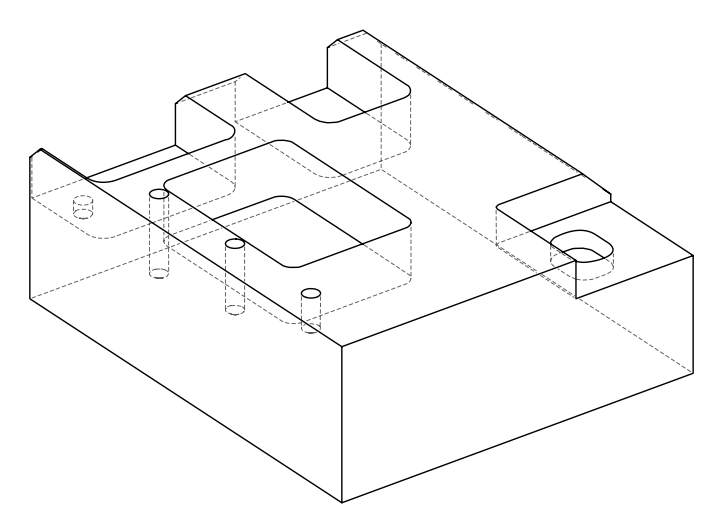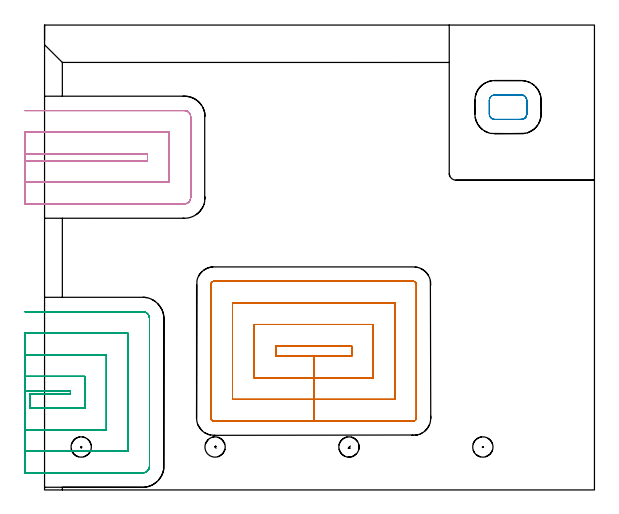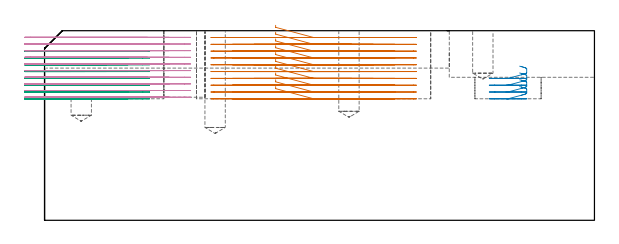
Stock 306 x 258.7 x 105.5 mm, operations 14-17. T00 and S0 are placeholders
(PLAN: 17 operations, 4 tool changes, 144.7 min)
(1 SPOT_DRILL | STEP1POCKET | NXT0321_9005460120000 | 0.04 min | 4176 mm3)
(2 SPOT_DRILL_1 | STEP1POCKET_1 | NXT0321_9005460120000 | 0.03 min | 1 mm3)
(3 SPOT_DRILL_2 | STEP1POCKET_2 | NXT0321_9005460120000 | 0.03 min | 1 mm3)
(4 SPOT_DRILL_3 | STEP1POCKET_3 | NXT0321_9005460120000 | 0.03 min | 1 mm3)
(5 DRILL_BLIND_HOLE_INTO_CENTER | STEP1POCKET | UGT0301_508 | 0.07 min | 1108 mm3)
(6 DRILL_BLIND_HOLE_INTO_CENTER_1 | STEP1POCKET_1 | UGT0301_508 | 0.24 min | 5493 mm3)
(7 DRILL_BLIND_HOLE_INTO_CENTER_2 | STEP1POCKET_2 | UGT0301_508 | 0.2 min | 4595 mm3)
(8 DRILL_BLIND_HOLE_INTO_CENTER_3 | STEP1POCKET_3 | UGT0301_508 | 0.12 min | 2474 mm3)
(9 AREA_MILL | FG_CHAMFER_SURFACE | UGT0205_001 | 0.25 min | 359 mm3)
(10 AREA_MILL_1 | FG_CHAMFER_SURFACE_1 | UGT0205_001 | 1.62 min | 2729 mm3)
(11 AREA_MILL_2 | FG_CHAMFER_SURFACE_2 | UGT0205_001 | 14.53 min | 50438 mm3)
(12 AREA_MILL_3 | FG_CHAMFER_SURFACE_3 | UGT0205_001 | 0.98 min | 1372 mm3)
(13 MILL_CORNER_NOTCH_RECTANGULAR | CORNER_NOTCH_RECTANGULAR | NXT0201_008 | Follow Part, ap 1.5, ae 75% | 70.21 min | 178819 mm3)
(14 MILL_RECTANGULAR_POCKET | POCKET_RECTANGULAR_STRAIGHT | NXT0201_012 | Follow Part, ap 4, ae 75% | 20.98 min | 459766 mm3)
(15 MILL_RECTANGULAR_POCKET_1 | POCKET_RECTANGULAR_STRAIGHT_1 | NXT0201_012 | Follow Part, ap 4, ae 75% | 0.95 min | 11816 mm3)
(16 MILL_SLOT | SLOT_PARTIAL_RECTANGULAR | NXT0201_012 | Follow Part, ap 4, ae 75% | 20.51 min | 258952 mm3)
(17 MILL_SLOT_1 | SLOT_PARTIAL_RECTANGULAR_1 | NXT0201_012 | Follow Part, ap 4, ae 75% | 13.88 min | 221724 mm3)
(TOOL NXT0321_9005460120000 | NC Spot Drill, 142deg, 12mm, Carbide, Uncoated | D12 PA142 FL30 Z2)
(TOOL UGT0301_508 | Carbide Drill 11.3 mm | D11.3 PA118 FL94 Z2)
(TOOL UGT0205_001 | Chamfer Mill 20 x 3 x 45 deg. | D20 FL50 Z2)
(TOOL NXT0201_008 | ENDMILL 6mm [2P460-0600-NA 1630] | D6 FL26 Z6)
(TOOL NXT0201_012 | ENDMILL 16mm [2P460-1600-NA 1630] | D16 FL38 Z6)
(OP 14 MILL_RECTANGULAR_POCKET)
G17 G21 G94 G90
T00 M6
G54
G17 G0 G90 X128.6 Y78.591 S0 M3
G43 Z115.5 H1
Z108.5
G94 G1 Y74.4 Z107.377 F250.
X149.75 Z101.71
X170.9 F500.
Y80.1
X128.6
Y74.4
X149.75
Y62.4
X182.9
Y92.1
X116.6
Y62.4
X149.75
Y50.4
X194.9
Y104.1
X104.6
Y50.4
X149.75
Y38.4
X205.3
G3 X206.9 Y40. R1.6
G1 Y114.5
G3 X205.3 Y116.1 R1.6
G1 X94.2
G3 X92.6 Y114.5 R1.6
G1 Y40.
G3 X94.2 Y38.4 R1.6
G1 X149.75
X150.75
G0 X128.6 Y78.591 Z104.71
G1 Y74.4 Z103.587 F250.
X149.75 Z97.92
X170.9 F500.
Y80.1
X128.6
Y74.4
X149.75
Y62.4
X182.9
Y92.1
X116.6
Y62.4
X149.75
Y50.4
X194.9
Y104.1
X104.6
Y50.4
X149.75
Y38.4
X205.3
G3 X206.9 Y40. R1.6
G1 Y114.5
G3 X205.3 Y116.1 R1.6
G1 X94.2
G3 X92.6 Y114.5 R1.6
G1 Y40.
G3 X94.2 Y38.4 R1.6
G1 X149.75
X150.75
G0 X128.6 Y78.591 Z100.92
G1 Y74.4 Z99.797 F250.
X149.75 Z94.13
X170.9 F500.
Y80.1
X128.6
Y74.4
X149.75
Y62.4
X182.9
Y92.1
X116.6
Y62.4
X149.75
Y50.4
X194.9
Y104.1
X104.6
Y50.4
X149.75
Y38.4
X205.3
G3 X206.9 Y40. R1.6
G1 Y114.5
G3 X205.3 Y116.1 R1.6
G1 X94.2
G3 X92.6 Y114.5 R1.6
G1 Y40.
G3 X94.2 Y38.4 R1.6
G1 X149.75
X150.75
G0 X128.6 Y78.591 Z97.13
G1 Y74.4 Z96.007 F250.
X149.75 Z90.34
X170.9 F500.
Y80.1
X128.6
Y74.4
X149.75
Y62.4
X182.9
Y92.1
X116.6
Y62.4
X149.75
Y50.4
X194.9
Y104.1
X104.6
Y50.4
X149.75
Y38.4
X205.3
G3 X206.9 Y40. R1.6
G1 Y114.5
G3 X205.3 Y116.1 R1.6
G1 X94.2
G3 X92.6 Y114.5 R1.6
G1 Y40.
G3 X94.2 Y38.4 R1.6
G1 X149.75
X150.75
G0 X128.6 Y78.591 Z93.34
G1 Y74.4 Z92.217 F250.
X149.75 Z86.55
X170.9 F500.
Y80.1
X128.6
Y74.4
X149.75
Y62.4
X182.9
Y92.1
X116.6
Y62.4
X149.75
Y50.4
X194.9
Y104.1
X104.6
Y50.4
X149.75
Y38.4
X205.3
G3 X206.9 Y40. R1.6
G1 Y114.5
G3 X205.3 Y116.1 R1.6
G1 X94.2
G3 X92.6 Y114.5 R1.6
G1 Y40.
G3 X94.2 Y38.4 R1.6
G1 X149.75
X150.75
G0 X128.6 Y78.591 Z89.55
G1 Y74.4 Z88.427 F250.
X149.75 Z82.76
X170.9 F500.
Y80.1
X128.6
Y74.4
X149.75
Y62.4
X182.9
Y92.1
X116.6
Y62.4
X149.75
Y50.4
X194.9
Y104.1
X104.6
Y50.4
X149.75
Y38.4
X205.3
G3 X206.9 Y40. R1.6
G1 Y114.5
G3 X205.3 Y116.1 R1.6
G1 X94.2
G3 X92.6 Y114.5 R1.6
G1 Y40.
G3 X94.2 Y38.4 R1.6
G1 X149.75
X150.75
G0 X128.6 Y78.591 Z85.76
G1 Y74.4 Z84.637 F250.
X149.75 Z78.97
X170.9 F500.
Y80.1
X128.6
Y74.4
X149.75
Y62.4
X182.9
Y92.1
X116.6
Y62.4
X149.75
Y50.4
X194.9
Y104.1
X104.6
Y50.4
X149.75
Y38.4
X205.3
G3 X206.9 Y40. R1.6
G1 Y114.5
G3 X205.3 Y116.1 R1.6
G1 X94.2
G3 X92.6 Y114.5 R1.6
G1 Y40.
G3 X94.2 Y38.4 R1.6
G1 X149.75
X150.75
G0 X128.6 Y78.591 Z81.97
G1 Y74.4 Z80.847 F250.
X149.75 Z75.18
X170.9 F500.
Y80.1
X128.6
Y74.4
X149.75
Y62.4
X182.9
Y92.1
X116.6
Y62.4
X149.75
Y50.4
X194.9
Y104.1
X104.6
Y50.4
X149.75
Y38.4
X205.3
G3 X206.9 Y40. R1.6
G1 Y114.5
G3 X205.3 Y116.1 R1.6
G1 X94.2
G3 X92.6 Y114.5 R1.6
G1 Y40.
G3 X94.2 Y38.4 R1.6
G1 X149.75
X150.75
G0 X128.6 Y78.591 Z78.18
G1 Y74.4 Z77.057 F250.
X149.75 Z71.39
X170.9 F500.
Y80.1
X128.6
Y74.4
X149.75
Y62.4
X182.9
Y92.1
X116.6
Y62.4
X149.75
Y50.4
X194.9
Y104.1
X104.6
Y50.4
X149.75
Y38.4
X205.3
G3 X206.9 Y40. R1.6
G1 Y114.5
G3 X205.3 Y116.1 R1.6
G1 X94.2
G3 X92.6 Y114.5 R1.6
G1 Y40.
G3 X94.2 Y38.4 R1.6
G1 X149.75
X150.75
G0 X128.6 Y78.591 Z74.39
G1 Y74.4 Z73.267 F250.
X149.75 Z67.6
X170.9 F500.
Y80.1
X128.6
Y74.4
X149.75
Y62.4
X182.9
Y92.1
X116.6
Y62.4
X149.75
Y50.4
X194.9
Y104.1
X104.6
Y50.4
X149.75
Y38.4
X205.3
G3 X206.9 Y40. R1.6
G1 Y114.5
G3 X205.3 Y116.1 R1.6
G1 X94.2
G3 X92.6 Y114.5 R1.6
G1 Y40.
G3 X94.2 Y38.4 R1.6
G1 X149.75
X150.75
G0 Z115.5
M5
M2
(OP 15 MILL_RECTANGULAR_POCKET_1)
G17 G21 G94 G90
T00 M6
G54
G17 G0 G90 X264.39 Y206.2 S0 M3
G43 Z115.5 H1
Z85.76
G94 G1 X265.3 Z85.516 F250.
X265.473 Z85.47
X265.954 Y206.267 Z85.34
X266.418 Y206.411 Z85.21
X266.852 Y206.627 Z85.079
X267.246 Y206.91 Z84.949
X267.59 Y207.254 Z84.819
X267.873 Y207.648 Z84.689
X268.089 Y208.082 Z84.559
X268.233 Y208.546 Z84.429
X268.3 Y209.027 Z84.299
Y216.973 Z82.17
X268.233 Y217.454 Z82.04
X268.089 Y217.918 Z81.91
X267.873 Y218.352 Z81.78
X267.59 Y218.746 Z81.65
X267.246 Y219.09 Z81.519
X266.852 Y219.373 Z81.389
X266.418 Y219.589 Z81.259
X265.954 Y219.733 Z81.129
X265.473 Y219.8 Z80.999
X265.3 Z80.953
X257.9 Z78.97
X250.5 F500.
G3 X247.5 Y216.8 R3.
G1 Y209.2
G3 X250.5 Y206.2 R3.
G1 X265.3
G3 X268.3 Y209.2 R3.
G1 Y216.8
G3 X265.3 Y219.8 R3.
G1 X257.9
X256.9
G0 X264.39 Y206.2 Z81.97
G1 X265.3 Z81.726 F250.
X265.473 Z81.68
X265.954 Y206.267 Z81.55
X266.418 Y206.411 Z81.42
X266.852 Y206.627 Z81.29
X267.246 Y206.91 Z81.159
X267.59 Y207.254 Z81.029
X267.873 Y207.648 Z80.899
X268.089 Y208.082 Z80.769
X268.233 Y208.546 Z80.639
X268.3 Y209.027 Z80.509
Y216.973 Z78.38
X268.233 Y217.454 Z78.25
X268.089 Y217.918 Z78.12
X267.873 Y218.352 Z77.99
X267.59 Y218.746 Z77.86
X267.246 Y219.09 Z77.73
X266.852 Y219.373 Z77.599
X266.418 Y219.589 Z77.469
X265.954 Y219.733 Z77.339
X265.473 Y219.8 Z77.209
X265.3 Z77.163
X257.9 Z75.18
X250.5 F500.
G3 X247.5 Y216.8 R3.
G1 Y209.2
G3 X250.5 Y206.2 R3.
G1 X265.3
G3 X268.3 Y209.2 R3.
G1 Y216.8
G3 X265.3 Y219.8 R3.
G1 X257.9
X256.9
G0 X264.39 Y206.2 Z78.18
G1 X265.3 Z77.936 F250.
X265.473 Z77.89
X265.954 Y206.267 Z77.76
X266.418 Y206.411 Z77.63
X266.852 Y206.627 Z77.5
X267.246 Y206.91 Z77.369
X267.59 Y207.254 Z77.239
X267.873 Y207.648 Z77.109
X268.089 Y208.082 Z76.979
X268.233 Y208.546 Z76.849
X268.3 Y209.027 Z76.719
Y216.973 Z74.59
X268.233 Y217.454 Z74.46
X268.089 Y217.918 Z74.33
X267.873 Y218.352 Z74.2
X267.59 Y218.746 Z74.07
X267.246 Y219.09 Z73.94
X266.852 Y219.373 Z73.809
X266.418 Y219.589 Z73.679
X265.954 Y219.733 Z73.549
X265.473 Y219.8 Z73.419
X265.3 Z73.373
X257.9 Z71.39
X250.5 F500.
G3 X247.5 Y216.8 R3.
G1 Y209.2
G3 X250.5 Y206.2 R3.
G1 X265.3
G3 X268.3 Y209.2 R3.
G1 Y216.8
G3 X265.3 Y219.8 R3.
G1 X257.9
X256.9
G0 X264.39 Y206.2 Z74.39
G1 X265.3 Z74.146 F250.
X265.473 Z74.1
X265.954 Y206.267 Z73.97
X266.418 Y206.411 Z73.84
X266.852 Y206.627 Z73.71
X267.246 Y206.91 Z73.579
X267.59 Y207.254 Z73.449
X267.873 Y207.648 Z73.319
X268.089 Y208.082 Z73.189
X268.233 Y208.546 Z73.059
X268.3 Y209.027 Z72.929
Y216.973 Z70.8
X268.233 Y217.454 Z70.67
X268.089 Y217.918 Z70.54
X267.873 Y218.352 Z70.41
X267.59 Y218.746 Z70.28
X267.246 Y219.09 Z70.15
X266.852 Y219.373 Z70.019
X266.418 Y219.589 Z69.889
X265.954 Y219.733 Z69.759
X265.473 Y219.8 Z69.629
X265.3 Z69.583
X257.9 Z67.6
X250.5 F500.
G3 X247.5 Y216.8 R3.
G1 Y209.2
G3 X250.5 Y206.2 R3.
G1 X265.3
G3 X268.3 Y209.2 R3.
G1 Y216.8
G3 X265.3 Y219.8 R3.
G1 X257.9
X256.9
G0 Z115.5
M5
M2
(OP 16 MILL_SLOT)
G17 G21 G94 G90
T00 M6
G54
G17 G0 G90 X-11. Y55.2 S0 M3
G43 Z115.5 H1
Z101.71
G94 G1 X-8. F250.
X14.4 F500.
Y53.5
X-8.
Y45.5
X22.4
Y63.2
X-8.
X-11. F250.
Y33.5
X-8.
X34.4 F500.
Y75.2
X-8.
X-11. F250.
Y21.5
X-8.
X46.4 F500.
Y87.2
X-8.
X-11. F250.
Y9.5
X-8.
X54.6 F500.
G3 X58.4 Y13.3 R3.8
G1 Y95.4
G3 X54.6 Y99.2 R3.8
G1 X-8.
X-11. F250.
G0 Y55.2 Z97.92
G1 X-8.
X14.4 F500.
Y53.5
X-8.
Y45.5
X22.4
Y63.2
X-8.
X-11. F250.
Y33.5
X-8.
X34.4 F500.
Y75.2
X-8.
X-11. F250.
Y21.5
X-8.
X46.4 F500.
Y87.2
X-8.
X-11. F250.
Y9.5
X-8.
X54.6 F500.
G3 X58.4 Y13.3 R3.8
G1 Y95.4
G3 X54.6 Y99.2 R3.8
G1 X-8.
X-11. F250.
G0 Y55.2 Z94.13
G1 X-8.
X14.4 F500.
Y53.5
X-8.
Y45.5
X22.4
Y63.2
X-8.
X-11. F250.
Y33.5
X-8.
X34.4 F500.
Y75.2
X-8.
X-11. F250.
Y21.5
X-8.
X46.4 F500.
Y87.2
X-8.
X-11. F250.
Y9.5
X-8.
X54.6 F500.
G3 X58.4 Y13.3 R3.8
G1 Y95.4
G3 X54.6 Y99.2 R3.8
G1 X-8.
X-11. F250.
G0 Y55.2 Z90.34
G1 X-8.
X14.4 F500.
Y53.5
X-8.
Y45.5
X22.4
Y63.2
X-8.
X-11. F250.
Y33.5
X-8.
X34.4 F500.
Y75.2
X-8.
X-11. F250.
Y21.5
X-8.
X46.4 F500.
Y87.2
X-8.
X-11. F250.
Y9.5
X-8.
X54.6 F500.
G3 X58.4 Y13.3 R3.8
G1 Y95.4
G3 X54.6 Y99.2 R3.8
G1 X-8.
X-11. F250.
G0 Y55.2 Z86.55
G1 X-8.
X14.4 F500.
Y53.5
X-8.
Y45.5
X22.4
Y63.2
X-8.
X-11. F250.
Y33.5
X-8.
X34.4 F500.
Y75.2
X-8.
X-11. F250.
Y21.5
X-8.
X46.4 F500.
Y87.2
X-8.
X-11. F250.
Y9.5
X-8.
X54.6 F500.
G3 X58.4 Y13.3 R3.8
G1 Y95.4
G3 X54.6 Y99.2 R3.8
G1 X-8.
X-11. F250.
G0 Y55.2 Z82.76
G1 X-8.
X14.4 F500.
Y53.5
X-8.
Y45.5
X22.4
Y63.2
X-8.
X-11. F250.
Y33.5
X-8.
X34.4 F500.
Y75.2
X-8.
X-11. F250.
Y21.5
X-8.
X46.4 F500.
Y87.2
X-8.
X-11. F250.
Y9.5
X-8.
X54.6 F500.
G3 X58.4 Y13.3 R3.8
G1 Y95.4
G3 X54.6 Y99.2 R3.8
G1 X-8.
X-11. F250.
G0 Y55.2 Z78.97
G1 X-8.
X14.4 F500.
Y53.5
X-8.
Y45.5
X22.4
Y63.2
X-8.
X-11. F250.
Y33.5
X-8.
X34.4 F500.
Y75.2
X-8.
X-11. F250.
Y21.5
X-8.
X46.4 F500.
Y87.2
X-8.
X-11. F250.
Y9.5
X-8.
X54.6 F500.
G3 X58.4 Y13.3 R3.8
G1 Y95.4
G3 X54.6 Y99.2 R3.8
G1 X-8.
X-11. F250.
G0 Y55.2 Z75.18
G1 X-8.
X14.4 F500.
Y53.5
X-8.
Y45.5
X22.4
Y63.2
X-8.
X-11. F250.
Y33.5
X-8.
X34.4 F500.
Y75.2
X-8.
X-11. F250.
Y21.5
X-8.
X46.4 F500.
Y87.2
X-8.
X-11. F250.
Y9.5
X-8.
X54.6 F500.
G3 X58.4 Y13.3 R3.8
G1 Y95.4
G3 X54.6 Y99.2 R3.8
G1 X-8.
X-11. F250.
G0 Y55.2 Z71.39
G1 X-8.
X14.4 F500.
Y53.5
X-8.
Y45.5
X22.4
Y63.2
X-8.
X-11. F250.
Y33.5
X-8.
X34.4 F500.
Y75.2
X-8.
X-11. F250.
Y21.5
X-8.
X46.4 F500.
Y87.2
X-8.
X-11. F250.
Y9.5
X-8.
X54.6 F500.
G3 X58.4 Y13.3 R3.8
G1 Y95.4
G3 X54.6 Y99.2 R3.8
G1 X-8.
X-11. F250.
G0 Y55.2 Z67.6
G1 X-8.
X14.4 F500.
Y53.5
X-8.
Y45.5
X22.4
Y63.2
X-8.
X-11. F250.
Y33.5
X-8.
X34.4 F500.
Y75.2
X-8.
X-11. F250.
Y21.5
X-8.
X46.4 F500.
Y87.2
X-8.
X-11. F250.
Y9.5
X-8.
X54.6 F500.
G3 X58.4 Y13.3 R3.8
G1 Y95.4
G3 X54.6 Y99.2 R3.8
G1 X-8.
X-11. F250.
G0 Z115.5
M5
M2
(OP 17 MILL_SLOT_1)
G17 G21 G94 G90
T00 M6
G54
G17 G0 G90 X-11. Y183.2 S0 M3
G43 Z115.5 H1
Z101.8
G94 G1 X-8. F250.
X57.3 F500.
Y187.1
X-8.
X-11. F250.
Y171.2
X-8.
X69.3 F500.
Y199.1
X-8.
X-11. F250.
Y159.2
X-8.
X77.9 F500.
G3 X81.3 Y162.6 R3.4
G1 Y207.7
G3 X77.9 Y211.1 R3.4
G1 X-8.
X-11. F250.
G0 Y183.2 Z98.1
G1 X-8.
X57.3 F500.
Y187.1
X-8.
X-11. F250.
Y171.2
X-8.
X69.3 F500.
Y199.1
X-8.
X-11. F250.
Y159.2
X-8.
X77.9 F500.
G3 X81.3 Y162.6 R3.4
G1 Y207.7
G3 X77.9 Y211.1 R3.4
G1 X-8.
X-11. F250.
G0 Y183.2 Z94.4
G1 X-8.
X57.3 F500.
Y187.1
X-8.
X-11. F250.
Y171.2
X-8.
X69.3 F500.
Y199.1
X-8.
X-11. F250.
Y159.2
X-8.
X77.9 F500.
G3 X81.3 Y162.6 R3.4
G1 Y207.7
G3 X77.9 Y211.1 R3.4
G1 X-8.
X-11. F250.
G0 Y183.2 Z90.7
G1 X-8.
X57.3 F500.
Y187.1
X-8.
X-11. F250.
Y171.2
X-8.
X69.3 F500.
Y199.1
X-8.
X-11. F250.
Y159.2
X-8.
X77.9 F500.
G3 X81.3 Y162.6 R3.4
G1 Y207.7
G3 X77.9 Y211.1 R3.4
G1 X-8.
X-11. F250.
G0 Y183.2 Z87.
G1 X-8.
X57.3 F500.
Y187.1
X-8.
X-11. F250.
Y171.2
X-8.
X69.3 F500.
Y199.1
X-8.
X-11. F250.
Y159.2
X-8.
X77.9 F500.
G3 X81.3 Y162.6 R3.4
G1 Y207.7
G3 X77.9 Y211.1 R3.4
G1 X-8.
X-11. F250.
G0 Y183.2 Z83.3
G1 X-8.
X57.3 F500.
Y187.1
X-8.
X-11. F250.
Y171.2
X-8.
X69.3 F500.
Y199.1
X-8.
X-11. F250.
Y159.2
X-8.
X77.9 F500.
G3 X81.3 Y162.6 R3.4
G1 Y207.7
G3 X77.9 Y211.1 R3.4
G1 X-8.
X-11. F250.
G0 Y183.2 Z79.6
G1 X-8.
X57.3 F500.
Y187.1
X-8.
X-11. F250.
Y171.2
X-8.
X69.3 F500.
Y199.1
X-8.
X-11. F250.
Y159.2
X-8.
X77.9 F500.
G3 X81.3 Y162.6 R3.4
G1 Y207.7
G3 X77.9 Y211.1 R3.4
G1 X-8.
X-11. F250.
G0 Y183.2 Z75.9
G1 X-8.
X57.3 F500.
Y187.1
X-8.
X-11. F250.
Y171.2
X-8.
X69.3 F500.
Y199.1
X-8.
X-11. F250.
Y159.2
X-8.
X77.9 F500.
G3 X81.3 Y162.6 R3.4
G1 Y207.7
G3 X77.9 Y211.1 R3.4
G1 X-8.
X-11. F250.
G0 Y183.2 Z72.2
G1 X-8.
X57.3 F500.
Y187.1
X-8.
X-11. F250.
Y171.2
X-8.
X69.3 F500.
Y199.1
X-8.
X-11. F250.
Y159.2
X-8.
X77.9 F500.
G3 X81.3 Y162.6 R3.4
G1 Y207.7
G3 X77.9 Y211.1 R3.4
G1 X-8.
X-11. F250.
G0 Y183.2 Z68.5
G1 X-8.
X57.3 F500.
Y187.1
X-8.
X-11. F250.
Y171.2
X-8.
X69.3 F500.
Y199.1
X-8.
X-11. F250.
Y159.2
X-8.
X77.9 F500.
G3 X81.3 Y162.6 R3.4
G1 Y207.7
G3 X77.9 Y211.1 R3.4
G1 X-8.
X-11. F250.
G0 Z115.5
M5
M2
